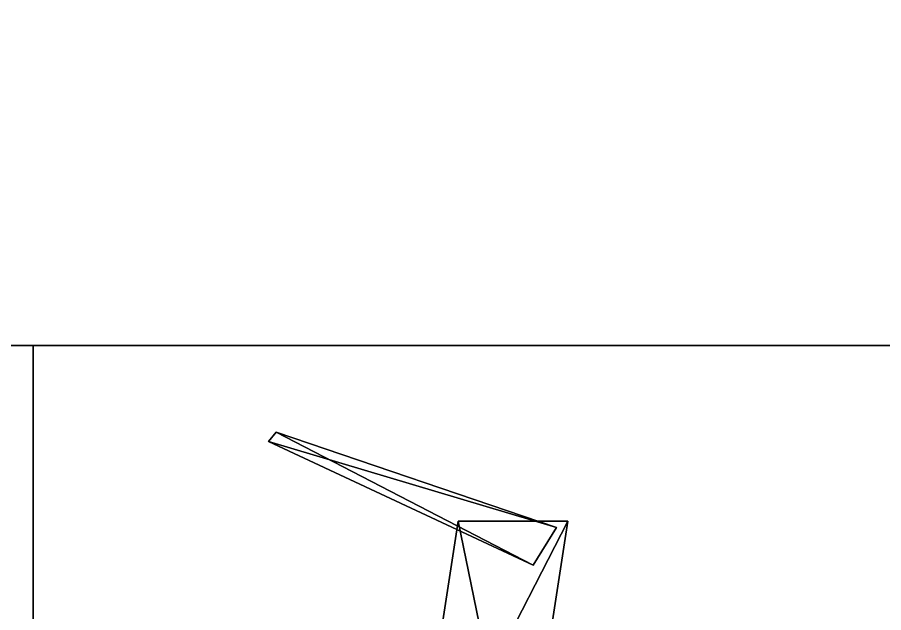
# Model space of a CAD drawing. Extents: x 0 to 3017, y -3657 to 0.
# Drawn here: x 1268 to 1322.9, y -1960.9 to -1923.2 of the extents above; entities that cross this region are included whole.
import ezdxf

# ---------------------------------------------------------------- set-up
doc = ezdxf.new("R2010")
doc.units = 0
for name, color, linetype in [('LAYER0', 7, 'CONTINUOUS'), ('LAYER1', 7, 'CONTINUOUS'), ('LAYER141', 253, 'CONTINUOUS'), ('LAYER143', 253, 'CONTINUOUS'), ('LAYER145', 253, 'CONTINUOUS'), ('LAYER147', 253, 'CONTINUOUS'), ('LAYER149', 253, 'CONTINUOUS'), ('LAYER150', 254, 'CONTINUOUS'), ('LAYER313', 253, 'CONTINUOUS')]:
    doc.layers.add(name, color=color, linetype=linetype)

msp = doc.modelspace()

# ---------------------------------------------------------------- linework, layer by layer
at = {"layer": 'LAYER0'}
for points, invisible_edges in [([(151, -238), (2997, 0), (1089, -2692), (151, -238)], 7), ([(151, 0, 5), (1089, -2692, 5), (2997, 0, 5), (151, 0, 5)], 3), ([(1089, -2692), (2997, 0), (2997, -2692), (1089, -2692)], 1), ([(2997, 0, 5), (1089, -2692, 5), (2997, -2692, 5), (2997, 0, 5)], 1)]:
    msp.add_3dface(points, dxfattribs=dict(at, invisible_edges=invisible_edges))
at = {"layer": 'LAYER141'}
for points in [[(1283.918, -1950.077, 182.3477), (1284.409, -1949.5, 182.3477), (1300.692, -1957.925, 182.3477), (1283.918, -1950.077, 182.3477)], [(1283.918, -1950.077, 193.652), (1302.182, -1955.544, 193.652), (1284.409, -1949.5, 193.652), (1283.918, -1950.077, 193.652)], [(1300.692, -1957.925, 182.3477), (1284.409, -1949.5, 182.3477), (1302.182, -1955.544, 182.3477), (1300.692, -1957.925, 182.3477)], [(1284.409, -1949.5, 182.3477), (1284.409, -1949.5, 193.652), (1302.182, -1955.544, 182.3477), (1284.409, -1949.5, 182.3477)], [(1302.182, -1955.544, 182.3477), (1284.409, -1949.5, 193.652), (1302.182, -1955.544, 193.652), (1302.182, -1955.544, 182.3477)], [(1300.692, -1957.925, 193.652), (1302.182, -1955.544, 193.652), (1283.918, -1950.077, 193.652), (1300.692, -1957.925, 193.652)], [(1295.942, -1955.135, 181.2174), (1302.906, -1955.135, 181.2174), (1292.958, -1974.5, 181.2174), (1295.942, -1955.135, 181.2174)], [(1292.958, -1974.5, 181.2174), (1302.906, -1955.135, 181.2174), (1299.921, -1974.5, 181.2174), (1292.958, -1974.5, 181.2174)], [(1292.958, -1974.5, 194.7826), (1299.921, -1974.5, 194.7826), (1295.942, -1955.135, 194.7826), (1292.958, -1974.5, 194.7826)], [(1295.942, -1955.135, 194.7826), (1299.921, -1974.5, 194.7826), (1302.906, -1955.135, 194.7826), (1295.942, -1955.135, 194.7826)], [(1302.906, -1955.135, 181.2174), (1302.906, -1955.135, 194.7826), (1299.921, -1974.5, 181.2174), (1302.906, -1955.135, 181.2174)], [(1299.921, -1974.5, 181.2174), (1302.906, -1955.135, 194.7826), (1299.921, -1974.5, 194.7826), (1299.921, -1974.5, 181.2174)]]:
    msp.add_3dface(points, dxfattribs=at)
at = {"layer": 'LAYER143'}
for points in [[(1283.918, -1950.077, 748.3477), (1284.409, -1949.5, 748.3477), (1300.692, -1957.925, 748.3477), (1283.918, -1950.077, 748.3477)], [(1283.918, -1950.077, 759.652), (1302.182, -1955.544, 759.652), (1284.409, -1949.5, 759.652), (1283.918, -1950.077, 759.652)], [(1300.692, -1957.925, 748.3477), (1284.409, -1949.5, 748.3477), (1302.182, -1955.544, 748.3477), (1300.692, -1957.925, 748.3477)], [(1284.409, -1949.5, 748.3477), (1284.409, -1949.5, 759.652), (1302.182, -1955.544, 748.3477), (1284.409, -1949.5, 748.3477)], [(1302.182, -1955.544, 748.3477), (1284.409, -1949.5, 759.652), (1302.182, -1955.544, 759.652), (1302.182, -1955.544, 748.3477)], [(1300.692, -1957.925, 759.652), (1302.182, -1955.544, 759.652), (1283.918, -1950.077, 759.652), (1300.692, -1957.925, 759.652)], [(1295.942, -1955.135, 747.2174), (1302.906, -1955.135, 747.2174), (1292.958, -1974.5, 747.2174), (1295.942, -1955.135, 747.2174)], [(1292.958, -1974.5, 747.2174), (1302.906, -1955.135, 747.2174), (1299.921, -1974.5, 747.2174), (1292.958, -1974.5, 747.2174)], [(1292.958, -1974.5, 760.7826), (1299.921, -1974.5, 760.7826), (1295.942, -1955.135, 760.7826), (1292.958, -1974.5, 760.7826)], [(1295.942, -1955.135, 760.7826), (1299.921, -1974.5, 760.7826), (1302.906, -1955.135, 760.7826), (1295.942, -1955.135, 760.7826)], [(1302.906, -1955.135, 747.2174), (1302.906, -1955.135, 760.7826), (1299.921, -1974.5, 747.2174), (1302.906, -1955.135, 747.2174)], [(1299.921, -1974.5, 747.2174), (1302.906, -1955.135, 760.7826), (1299.921, -1974.5, 760.7826), (1299.921, -1974.5, 747.2174)]]:
    msp.add_3dface(points, dxfattribs=at)
at = {"layer": 'LAYER145'}
for points in [[(1283.918, -1950.077, 1314.348), (1284.409, -1949.5, 1314.348), (1300.692, -1957.925, 1314.348), (1283.918, -1950.077, 1314.348)], [(1283.918, -1950.077, 1325.652), (1302.182, -1955.544, 1325.652), (1284.409, -1949.5, 1325.652), (1283.918, -1950.077, 1325.652)], [(1300.692, -1957.925, 1314.348), (1284.409, -1949.5, 1314.348), (1302.182, -1955.544, 1314.348), (1300.692, -1957.925, 1314.348)], [(1284.409, -1949.5, 1314.348), (1284.409, -1949.5, 1325.652), (1302.182, -1955.544, 1314.348), (1284.409, -1949.5, 1314.348)], [(1302.182, -1955.544, 1314.348), (1284.409, -1949.5, 1325.652), (1302.182, -1955.544, 1325.652), (1302.182, -1955.544, 1314.348)], [(1300.692, -1957.925, 1325.652), (1302.182, -1955.544, 1325.652), (1283.918, -1950.077, 1325.652), (1300.692, -1957.925, 1325.652)], [(1295.942, -1955.135, 1313.217), (1302.906, -1955.135, 1313.217), (1292.958, -1974.5, 1313.217), (1295.942, -1955.135, 1313.217)], [(1292.958, -1974.5, 1313.217), (1302.906, -1955.135, 1313.217), (1299.921, -1974.5, 1313.217), (1292.958, -1974.5, 1313.217)], [(1292.958, -1974.5, 1326.783), (1299.921, -1974.5, 1326.783), (1295.942, -1955.135, 1326.783), (1292.958, -1974.5, 1326.783)], [(1295.942, -1955.135, 1326.783), (1299.921, -1974.5, 1326.783), (1302.906, -1955.135, 1326.783), (1295.942, -1955.135, 1326.783)], [(1302.906, -1955.135, 1313.217), (1302.906, -1955.135, 1326.783), (1299.921, -1974.5, 1313.217), (1302.906, -1955.135, 1313.217)], [(1299.921, -1974.5, 1313.217), (1302.906, -1955.135, 1326.783), (1299.921, -1974.5, 1326.783), (1299.921, -1974.5, 1313.217)]]:
    msp.add_3dface(points, dxfattribs=at)
at = {"layer": 'LAYER147'}
for points in [[(1283.918, -1950.077, 1880.348), (1284.409, -1949.5, 1880.348), (1300.692, -1957.925, 1880.348), (1283.918, -1950.077, 1880.348)], [(1283.918, -1950.077, 1891.652), (1302.182, -1955.544, 1891.652), (1284.409, -1949.5, 1891.652), (1283.918, -1950.077, 1891.652)], [(1300.692, -1957.925, 1880.348), (1284.409, -1949.5, 1880.348), (1302.182, -1955.544, 1880.348), (1300.692, -1957.925, 1880.348)], [(1284.409, -1949.5, 1880.348), (1284.409, -1949.5, 1891.652), (1302.182, -1955.544, 1880.348), (1284.409, -1949.5, 1880.348)], [(1302.182, -1955.544, 1880.348), (1284.409, -1949.5, 1891.652), (1302.182, -1955.544, 1891.652), (1302.182, -1955.544, 1880.348)], [(1300.692, -1957.925, 1891.652), (1302.182, -1955.544, 1891.652), (1283.918, -1950.077, 1891.652), (1300.692, -1957.925, 1891.652)], [(1295.942, -1955.135, 1879.217), (1302.906, -1955.135, 1879.217), (1292.958, -1974.5, 1879.217), (1295.942, -1955.135, 1879.217)], [(1292.958, -1974.5, 1879.217), (1302.906, -1955.135, 1879.217), (1299.921, -1974.5, 1879.217), (1292.958, -1974.5, 1879.217)], [(1292.958, -1974.5, 1892.783), (1299.921, -1974.5, 1892.783), (1295.942, -1955.135, 1892.783), (1292.958, -1974.5, 1892.783)], [(1295.942, -1955.135, 1892.783), (1299.921, -1974.5, 1892.783), (1302.906, -1955.135, 1892.783), (1295.942, -1955.135, 1892.783)], [(1302.906, -1955.135, 1879.217), (1302.906, -1955.135, 1892.783), (1299.921, -1974.5, 1879.217), (1302.906, -1955.135, 1879.217)], [(1299.921, -1974.5, 1879.217), (1302.906, -1955.135, 1892.783), (1299.921, -1974.5, 1892.783), (1299.921, -1974.5, 1879.217)]]:
    msp.add_3dface(points, dxfattribs=at)
at = {"layer": 'LAYER149'}
for points in [[(1283.918, -1950.077, 2446.348), (1284.409, -1949.5, 2446.348), (1300.692, -1957.925, 2446.348), (1283.918, -1950.077, 2446.348)], [(1283.918, -1950.077, 2457.652), (1302.182, -1955.544, 2457.652), (1284.409, -1949.5, 2457.652), (1283.918, -1950.077, 2457.652)], [(1300.692, -1957.925, 2446.348), (1284.409, -1949.5, 2446.348), (1302.182, -1955.544, 2446.348), (1300.692, -1957.925, 2446.348)], [(1284.409, -1949.5, 2446.348), (1284.409, -1949.5, 2457.652), (1302.182, -1955.544, 2446.348), (1284.409, -1949.5, 2446.348)], [(1302.182, -1955.544, 2446.348), (1284.409, -1949.5, 2457.652), (1302.182, -1955.544, 2457.652), (1302.182, -1955.544, 2446.348)], [(1300.692, -1957.925, 2457.652), (1302.182, -1955.544, 2457.652), (1283.918, -1950.077, 2457.652), (1300.692, -1957.925, 2457.652)], [(1295.942, -1955.135, 2445.217), (1302.906, -1955.135, 2445.217), (1292.958, -1974.5, 2445.217), (1295.942, -1955.135, 2445.217)], [(1292.958, -1974.5, 2445.217), (1302.906, -1955.135, 2445.217), (1299.921, -1974.5, 2445.217), (1292.958, -1974.5, 2445.217)], [(1292.958, -1974.5, 2458.783), (1299.921, -1974.5, 2458.783), (1295.942, -1955.135, 2458.783), (1292.958, -1974.5, 2458.783)], [(1295.942, -1955.135, 2458.783), (1299.921, -1974.5, 2458.783), (1302.906, -1955.135, 2458.783), (1295.942, -1955.135, 2458.783)], [(1302.906, -1955.135, 2445.217), (1302.906, -1955.135, 2458.783), (1299.921, -1974.5, 2445.217), (1302.906, -1955.135, 2445.217)], [(1299.921, -1974.5, 2445.217), (1302.906, -1955.135, 2458.783), (1299.921, -1974.5, 2458.783), (1299.921, -1974.5, 2445.217)]]:
    msp.add_3dface(points, dxfattribs=at)
at = {"layer": 'LAYER150', "invisible_edges": 1}
for points in [[(1595.5, -1944, 88), (1269, -1962, 88), (1269, -1944, 88), (1595.5, -1944, 88)], [(1269, -1962, 88), (1595.5, -1944, 88), (1595.5, -1962, 88), (1269, -1962, 88)], [(1269, -1944, 2552), (1269, -1962, 88), (1269, -1962, 2552), (1269, -1944, 2552)], [(1269, -1962, 88), (1269, -1944, 2552), (1269, -1944, 88), (1269, -1962, 88)], [(1595.5, -1962, 2552), (1269, -1944, 2552), (1269, -1962, 2552), (1595.5, -1962, 2552)], [(1269, -1944, 2552), (1595.5, -1962, 2552), (1595.5, -1944, 2552), (1269, -1944, 2552)], [(1269, -1944, 2552), (1595.5, -1944, 88), (1269, -1944, 88), (1269, -1944, 2552)], [(1595.5, -1944, 88), (1269, -1944, 2552), (1595.5, -1944, 2552), (1595.5, -1944, 88)]]:
    msp.add_3dface(points, dxfattribs=at)
at = {"layer": 'LAYER313', "invisible_edges": 1}
for points in [[(2249, -1944, 85), (949.0001, -1944, 5), (949.0001, -1944, 85), (2249, -1944, 85)], [(949.0001, -1944, 5), (2249, -1944, 85), (2249, -1944, 5), (949.0001, -1944, 5)], [(2249, -1962, 5), (949.0001, -1944, 5), (2249, -1944, 5), (2249, -1962, 5)], [(949.0001, -1944, 5), (2249, -1962, 5), (949.0001, -1962, 5), (949.0001, -1944, 5)], [(949.0001, -1962, 85), (2249, -1944, 85), (949.0001, -1944, 85), (949.0001, -1962, 85)], [(2249, -1944, 85), (949.0001, -1962, 85), (2249, -1962, 85), (2249, -1944, 85)]]:
    msp.add_3dface(points, dxfattribs=at)

# ---------------------------------------------------------------- meshes
at = {"layer": 'LAYER1'}
mesh = msp.add_polymesh((9, 2), dxfattribs=at)
for k, corner in enumerate([(2847, -150, 2606), (301, -150, 2606), (2847, -2542, 2606), (2847, -150, 2606), (939, -2542, 2606), (2847, -2542, 2606), (939, -3507, 2606), (939, -2542, 2606), (150, -3507, 2606), (939, -3507, 2606), (150, -388, 2606), (150, -3507, 2606), (301, -388, 2606), (150, -388, 2606), (301, -150, 2606), (301, -388, 2606), (151, 0, 2606), (151, -238, 2606)]):
    mesh.set_mesh_vertex(divmod(k, 2), corner)

doc.saveas('drawing.dxf')
